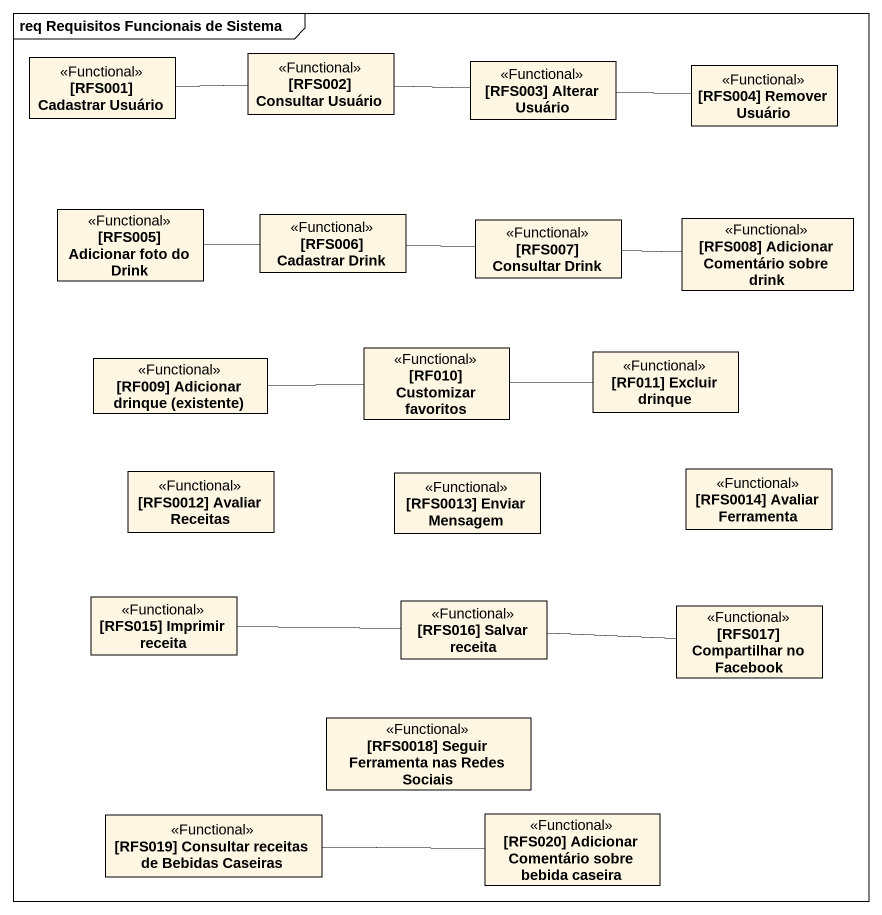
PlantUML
@startuml
mainframe req Requisitos Funcionais de Sistema
hide circle
hide empty members
class "[RFS001] Cadastrar Usuário" as RFS001_Cadastrar_Usuário <<Functional>>
class "[RFS002] Consultar Usuário" as RFS002_Consultar_Usuário <<Functional>>
class "[RFS003] Alterar Usuário" as RFS003_Alterar_Usuário <<Functional>>
class "[RFS004] Remover Usuário" as RFS004_Remover_Usuário <<Functional>>
class "[RFS005] Adicionar foto do Drink" as RFS005_Adicionar_foto_do <<Functional>>
class "[RFS006] Cadastrar Drink" as RFS006_Cadastrar_Drink <<Functional>>
class "[RFS007] Consultar Drink" as RFS007_Consultar_Drink <<Functional>>
class "[RFS008] Adicionar Comentário sobre drink" as RFS008_Adicionar_Comentário <<Functional>>
class "[RF009] Adicionar drinque (existente)" as RF009_Adicionar_drinque <<Functional>>
class "[RF010] Customizar favoritos" as RF010_Customizar_favoritos <<Functional>>
class "[RF011] Excluir drinque" as RF011_Excluir_drinque <<Functional>>
class "[RFS0012] Avaliar Receitas" as RFS0012_Avaliar_Receitas <<Functional>>
class "[RFS0013] Enviar Mensagem" as RFS0013_Enviar_Mensagem <<Functional>>
class "[RFS0014] Avaliar Ferramenta" as RFS0014_Avaliar_Ferramenta <<Functional>>
class "[RFS015] Imprimir receita" as RFS015_Imprimir_receita <<Functional>>
class "[RFS016] Salvar receita" as RFS016_Salvar_receita <<Functional>>
class "[RFS017] Compartilhar no Facebook" as RFS017_Compartilhar_no <<Functional>>
class "[RFS0018] Seguir Ferramenta nas Redes Sociais" as RFS0018_Seguir_Ferramenta <<Functional>>
class "[RFS019] Consultar receitas de Bebidas Caseiras" as RFS019_Consultar_receitas <<Functional>>
class "[RFS020] Adicionar Comentário sobre bebida caseira" as RFS020_Adicionar_Comentário <<Functional>>
RFS002_Consultar_Usuário -left- RFS001_Cadastrar_Usuário
RFS003_Alterar_Usuário -left- RFS002_Consultar_Usuário
RFS004_Remover_Usuário -left- RFS003_Alterar_Usuário
RFS006_Cadastrar_Drink -left- RFS005_Adicionar_foto_do
RFS007_Consultar_Drink -left- RFS006_Cadastrar_Drink
RFS008_Adicionar_Comentário -left- RFS007_Consultar_Drink
RF009_Adicionar_drinque -right- RF010_Customizar_favoritos
RF011_Excluir_drinque -left- RF010_Customizar_favoritos
RFS016_Salvar_receita -left- RFS015_Imprimir_receita
RFS017_Compartilhar_no -left- RFS016_Salvar_receita
RFS020_Adicionar_Comentário -left- RFS019_Consultar_receitas
@enduml
